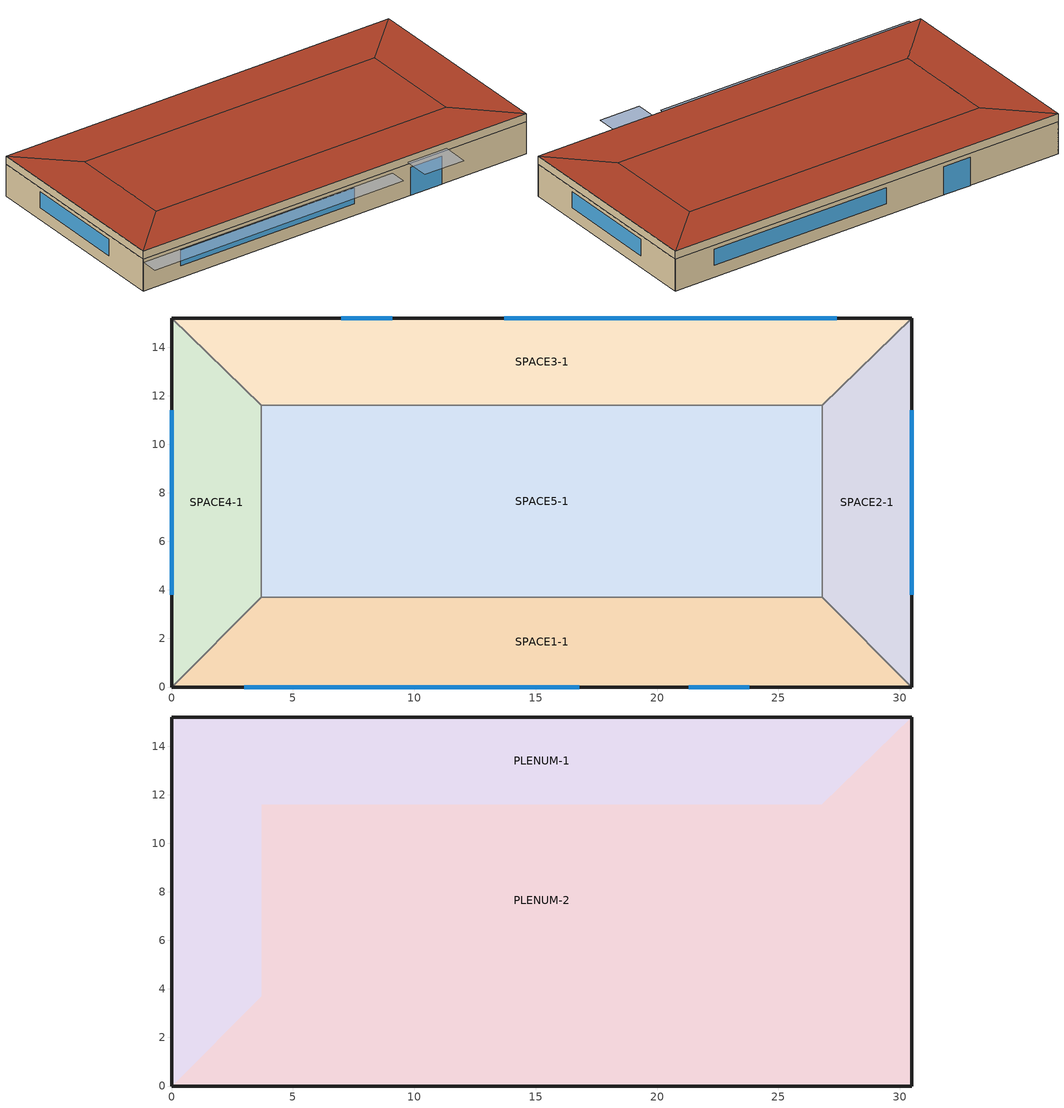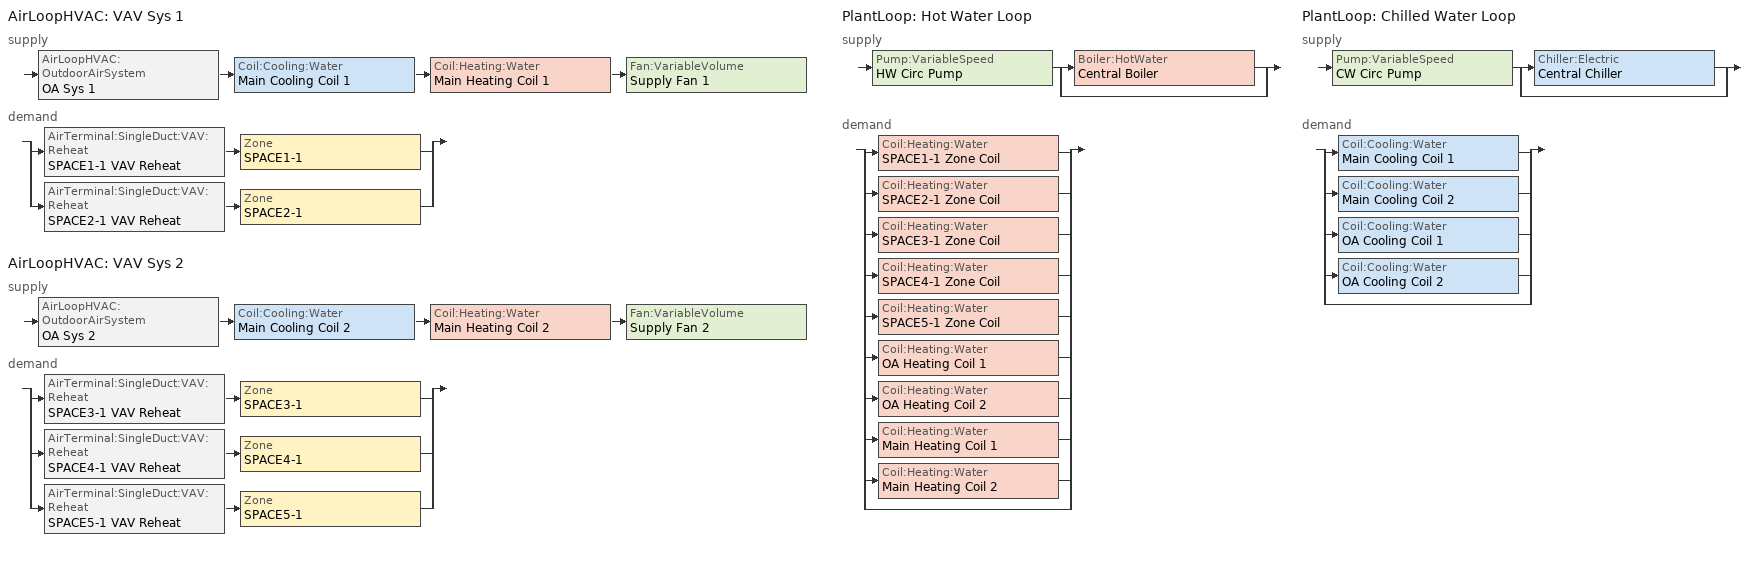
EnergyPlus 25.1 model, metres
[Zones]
SPACE1-1
 floor ground (FLOOR-SLAB-1): 26.8,3.7 30.5,0 0,0 3.7,3.7 z0
 wall outside (WALL-1): 0,0 30.5,0 z0:2.4
 wall to SPACE2-1 (INT-WALL-1): 30.5,0 26.8,3.7 z0:2.4
 wall to SPACE4-1 (INT-WALL-1): 3.7,3.7 0,0 z0:2.4
 wall to SPACE5-1 (INT-WALL-1): 26.8,3.7 3.7,3.7 z0:2.4
 window (Dbl Clr 3mm/13mm Air): 3,0 16.8,0 z0.9:2.1
 window (Sgl Grey 3mm): 21.3,0 23.8,0 z0:2.1
SPACE2-1
 floor ground (FLOOR-SLAB-1): 26.8,11.6 30.5,15.2 30.5,0 26.8,3.7 z0
 wall outside (WALL-1): 30.5,0 30.5,15.2 z0:2.4
 wall to SPACE3-1 (INT-WALL-1): 30.5,15.2 26.8,11.6 z0:2.4
 wall to SPACE5-1 (INT-WALL-1): 26.8,11.6 26.8,3.7 z0:2.4
 window (Dbl Clr 3mm/13mm Air): 30.5,3.8 30.5,11.4 z0.9:2.1
SPACE3-1
 floor ground (FLOOR-SLAB-1): 26.8,11.6 3.7,11.6 0,15.2 30.5,15.2 z0
 wall outside (WALL-1): 30.5,15.2 0,15.2 z0:2.4
 wall to SPACE4-1 (INT-WALL-1): 0,15.2 3.7,11.6 z0:2.4
 wall to SPACE5-1 (INT-WALL-1): 3.7,11.6 26.8,11.6 z0:2.4
 window (Dbl Clr 3mm/13mm Air): 27.4,15.2 13.7,15.2 z0.9:2.1
 window (Sgl Grey 3mm): 9.1,15.2 7,15.2 z0:2.1
SPACE4-1
 floor ground (FLOOR-SLAB-1): 3.7,3.7 0,0 0,15.2 3.7,11.6 z0
 wall outside (WALL-1): 0,15.2 0,0 z0:2.4
 wall to SPACE5-1 (INT-WALL-1): 3.7,3.7 3.7,11.6 z0:2.4
 window (Dbl Clr 3mm/13mm Air): 0,11.4 0,3.8 z0.9:2.1
SPACE5-1
 floor ground (FLOOR-SLAB-1): 26.8,11.6 26.8,3.7 3.7,3.7 3.7,11.6 z0
PLENUM-2
 floor to SPACE1-1 (CLNG-1): 26.8,3.7 30.5,0 0,0 3.7,3.7 z2.4
 floor to SPACE2-1 (CLNG-1): 26.8,11.6 30.5,15.2 30.5,0 26.8,3.7 z2.4
 floor to SPACE5-1 (CLNG-1): 26.8,11.6 26.8,3.7 3.7,3.7 3.7,11.6 z2.4
 wall outside (WALL-1): 0,0 30.5,0 30.5,15.2 z2.4:3
 roof outside (ROOF-1): 26.8,3.7 3.7,3.7 0,0 30.5,0 z3; 26.8,11.6 26.8,3.7 30.5,0 30.5,15.2 z3; 26.8,11.6 3.7,11.6 3.7,3.7 26.8,3.7 z3
PLENUM-1
 floor to SPACE3-1 (CLNG-1): 26.8,11.6 3.7,11.6 0,15.2 30.5,15.2 z2.4
 floor to SPACE4-1 (CLNG-1): 3.7,3.7 0,0 0,15.2 3.7,11.6 z2.4
 wall outside (WALL-1): 30.5,15.2 0,15.2 0,0 z2.4:3
 roof outside (ROOF-1): 26.8,11.6 30.5,15.2 0,15.2 3.7,11.6 z3; 3.7,3.7 3.7,11.6 0,15.2 0,0 z3
shading: 0,-1.3 0,0 19.8,0 19.8,-1.3 z2.2; 21,-2 21,0 24.1,0 24.1,-2 z2.6
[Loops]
AirLoopHVAC 'VAV Sys 1'
 supply: AirLoopHVAC:OutdoorAirSystem 'OA Sys 1' > Coil:Cooling:Water 'Main Cooling Coil 1' > Coil:Heating:Water 'Main Heating Coil 1' > Fan:VariableVolume 'Supply Fan 1'
 demand: split
  | AirTerminal:SingleDuct:VAV:Reheat 'SPACE1-1 VAV Reheat' > Zone 'SPACE1-1'
  | AirTerminal:SingleDuct:VAV:Reheat 'SPACE2-1 VAV Reheat' > Zone 'SPACE2-1'
AirLoopHVAC 'VAV Sys 2'
 supply: AirLoopHVAC:OutdoorAirSystem 'OA Sys 2' > Coil:Cooling:Water 'Main Cooling Coil 2' > Coil:Heating:Water 'Main Heating Coil 2' > Fan:VariableVolume 'Supply Fan 2'
 demand: split
  | AirTerminal:SingleDuct:VAV:Reheat 'SPACE3-1 VAV Reheat' > Zone 'SPACE3-1'
  | AirTerminal:SingleDuct:VAV:Reheat 'SPACE4-1 VAV Reheat' > Zone 'SPACE4-1'
  | AirTerminal:SingleDuct:VAV:Reheat 'SPACE5-1 VAV Reheat' > Zone 'SPACE5-1'
PlantLoop 'Hot Water Loop'
 supply: Pump:VariableSpeed 'HW Circ Pump' > split
  | Boiler:HotWater 'Central Boiler'
  | bypass
 demand: split
  | Coil:Heating:Water 'SPACE1-1 Zone Coil'
  | Coil:Heating:Water 'SPACE2-1 Zone Coil'
  | Coil:Heating:Water 'SPACE3-1 Zone Coil'
  | Coil:Heating:Water 'SPACE4-1 Zone Coil'
  | Coil:Heating:Water 'SPACE5-1 Zone Coil'
  | Coil:Heating:Water 'OA Heating Coil 1'
  | Coil:Heating:Water 'OA Heating Coil 2'
  | Coil:Heating:Water 'Main Heating Coil 1'
  | Coil:Heating:Water 'Main Heating Coil 2'
  | bypass
PlantLoop 'Chilled Water Loop'
 supply: Pump:VariableSpeed 'CW Circ Pump' > split
  | Chiller:Electric 'Central Chiller'
  | bypass
 demand: split
  | Coil:Cooling:Water 'Main Cooling Coil 1'
  | Coil:Cooling:Water 'Main Cooling Coil 2'
  | Coil:Cooling:Water 'OA Cooling Coil 1'
  | Coil:Cooling:Water 'OA Cooling Coil 2'
  | bypass
[Building]
Building: North Axis {deg}=30; Terrain=City; Loads Convergence Tolerance Value {W}=0.04; Temperature Convergence Tolerance Value {deltaC}=0.4; Solar Distribution=FullExterior; Maximum Number of Warmup Days=25; Minimum Number of Warmup Days=6
[Site:Location]
CHICAGO_IL_USA TMY2-94846: Latitude {deg}=41.78; Longitude {deg}=-87.75; Time Zone {hr}=-6; Elevation {m}=190
[SizingPeriod:DesignDay] Day of Month=21; Humidity Condition Type=Wetbulb; Barometric Pressure {Pa}=99063; Rain Indicator=No; Snow Indicator=No; Daylight Saving Time Indicator=No; Solar Model Indicator=ASHRAEClearSky
Name | Month | Day Type | Maximum Dry-Bulb Temperature {C} | Daily Dry-Bulb Temperature Range {deltaC} | Wetbulb or DewPoint at Maximum Dry-Bulb {C} | Wind Speed {m/s} | Wind Direction {deg} | Sky Clearness
CHICAGO_IL_USA Annual Heating 99% Design Conditions DB | 1 | WinterDesignDay | -17.3 | 0 | -17.3 | 4.9 | 270 | 0
CHICAGO_IL_USA Annual Cooling 1% Design Conditions DB/MCWB | 7 | SummerDesignDay | 31.5 | 10.7 | 23 | 5.3 | 230 | 1
[Site:GroundTemperature:BuildingSurface]
20.03, 20.03, 20.13, 20.3, 20.43, 20.52, 20.62, 20.77, 20.78, 20.55, 20.44, 20.2
[Material] Thermal Absorptance=0.9
Name | Roughness | Thickness {m} | Conductivity {W/m-K} | Density {kg/m3} | Specific Heat {J/kg-K} | Solar Absorptance | Visible Absorptance
RG01 | Rough | 0.0127 | 1.442 | 881 | 1674 | 0.65 | 0.65
BR01 | VeryRough | 0.0095 | 0.162 | 1121 | 1464 | 0.7 | 0.7
IN46 | VeryRough | 0.0762 | 0.023 | 24 | 1590 | 0.5 | 0.5
WD01 | MediumSmooth | 0.0191 | 0.115 | 513 | 1381 | 0.78 | 0.78
PW03 | MediumSmooth | 0.0127 | 0.115 | 545 | 1213 | 0.78 | 0.78
IN02 | Rough | 0.0901 | 0.043 | 10 | 837 | 0.75 | 0.75
GP01 | MediumSmooth | 0.0127 | 0.16 | 801 | 837 | 0.75 | 0.75
GP02 | MediumSmooth | 0.0159 | 0.16 | 801 | 837 | 0.75 | 0.75
CC03 | MediumRough | 0.1016 | 1.31 | 2243 | 837 | 0.65 | 0.65
[Material:NoMass]
MAT-CLNG-1: Roughness=Rough; Thermal Resistance {m2-K/W}=0.652259; Thermal Absorptance=0.65; Solar Absorptance=0.65; Visible Absorptance=0.65
[Material:AirGap]
AL21: Thermal Resistance {m2-K/W}=0.157
[WindowMaterial:Gas]
AIR 13MM: Gas Type=Air; Thickness {m}=0.0127
[WindowMaterial:Glazing] Optical Data Type=SpectralAverage; Thickness {m}=0.003; Infrared Transmittance at Normal Incidence=0; Front Side Infrared Hemispherical Emissivity=0.84; Back Side Infrared Hemispherical Emissivity=0.84; Conductivity {W/m-K}=0.9
Name | Solar Transmittance at Normal Incidence | Front Side Solar Reflectance at Normal Incidence | Back Side Solar Reflectance at Normal Incidence | Visible Transmittance at Normal Incidence | Front Side Visible Reflectance at Normal Incidence | Back Side Visible Reflectance at Normal Incidence
CLEAR 3MM | 0.837 | 0.075 | 0.075 | 0.898 | 0.081 | 0.081
GREY 3MM | 0.626 | 0.061 | 0.061 | 0.611 | 0.061 | 0.061
[Construction]
ROOF-1: RG01, BR01, IN46, WD01
WALL-1: WD01, PW03, IN02, GP01
CLNG-1: MAT-CLNG-1
FLOOR-SLAB-1: CC03
INT-WALL-1: GP02, AL21, GP02
Dbl Clr 3mm/13mm Air: CLEAR 3MM, AIR 13MM, CLEAR 3MM
Sgl Grey 3mm: GREY 3MM
[Zone] Type=1; Multiplier=1
Name | Ceiling Height {m} | Volume {m3}
PLENUM-1; PLENUM-2 | 0.6096 | autocalculate
SPACE1-1; SPACE3-1 | 2.4384 | 239.247
SPACE2-1; SPACE4-1 | 2.4384 | 103.311
SPACE5-1 | 2.4384 | 447.683
[ZoneInfiltration:DesignFlowRate] Schedule=INFIL-SCH; Design Flow Rate Calculation Method=flow/zone; Constant Term Coefficient=0; Temperature Term Coefficient=0; Velocity Term Coefficient=0.2237; Velocity Squared Term Coefficient=0
Name | Zone or ZoneList or Space or SpaceList | Design Flow Rate {m3/s}
SPACE1-1 Infil 1 | SPACE1-1 | 0.032
SPACE2-1 Infil 1 | SPACE2-1 | 0.014
SPACE3-1 Infil 1 | SPACE3-1 | 0.032
SPACE4-1 Infil 1 | SPACE4-1 | 0.014
SPACE5-1 Infil 1 | SPACE5-1 | 0.062
[People] Number of People Schedule=OCCUPY-1; Number of People Calculation Method=people; Fraction Radiant=0.3; Activity Level Schedule=ActSchd
Name | Zone or ZoneList or Space or SpaceList | Number of People
SPACE1-1 People 1 | SPACE1-1 | 11
SPACE2-1 People 1 | SPACE2-1 | 5
SPACE3-1 People 1 | SPACE3-1 | 11
SPACE4-1 People 1 | SPACE4-1 | 5
SPACE5-1 People 1 | SPACE5-1 | 20
[Lights] Schedule=LIGHTS-1; Design Level Calculation Method=LightingLevel; Return Air Fraction=0.2; Fraction Radiant=0.59; Fraction Visible=0.2; Fraction Replaceable=0
Name | Zone or ZoneList or Space or SpaceList | Lighting Level {W}
SPACE1-1 Lights 1 | SPACE1-1 | 1584
SPACE2-1 Lights 1 | SPACE2-1 | 684
SPACE3-1 Lights 1 | SPACE3-1 | 1584
SPACE4-1 Lights 1 | SPACE4-1 | 684
SPACE5-1 Lights 1 | SPACE5-1 | 2964
[ElectricEquipment] Schedule=EQUIP-1; Design Level Calculation Method=EquipmentLevel; Fraction Latent=0; Fraction Radiant=0.3; Fraction Lost=0
Name | Zone or ZoneList or Space or SpaceList | Design Level {W}
SPACE1-1 ElecEq 1 | SPACE1-1 | 1056
SPACE2-1 ElecEq 1 | SPACE2-1 | 456
SPACE3-1 ElecEq 1 | SPACE3-1 | 1056
SPACE4-1 ElecEq 1 | SPACE4-1 | 456
SPACE5-1 ElecEq 1 | SPACE5-1 | 1976
[Sizing:Zone] Zone Cooling Design Supply Air Temperature Input Method=SupplyAirTemperature; Zone Cooling Design Supply Air Temperature {C}=14; Zone Heating Design Supply Air Temperature Input Method=SupplyAirTemperature; Zone Heating Design Supply Air Temperature {C}=50; Zone Cooling Design Supply Air Humidity Ratio {kgWater/kgDryAir}=0.009; Zone Heating Design Supply Air Humidity Ratio {kgWater/kgDryAir}=0.004; Zone Heating Sizing Factor=0; Zone Cooling Sizing Factor=0; Cooling Design Air Flow Method=DesignDayWithLimit; Heating Design Air Flow Method=DesignDay; Account for Dedicated Outdoor Air System=No; Dedicated Outdoor Air System Control Strategy=NeutralSupplyAir; Dedicated Outdoor Air Low Setpoint Temperature for Design {C}=autosize; Dedicated Outdoor Air High Setpoint Temperature for Design {C}=autosize
Name | Design Specification Outdoor Air Object | Design Specification Zone Air Distribution Object
SPACE1-1 | SZ DSOA SPACE1-1 | SZ DZAD SPACE1-1
SPACE2-1 | SZ DSOA SPACE2-1 | SZ DZAD SPACE2-1
SPACE3-1 | SZ DSOA SPACE3-1 | SZ DZAD SPACE3-1
SPACE4-1 | SZ DSOA SPACE4-1 | SZ DZAD SPACE4-1
SPACE5-1 | SZ DSOA SPACE5-1 | SZ DZAD SPACE5-1
[DesignSpecification:ZoneAirDistribution]
Name | Zone Air Distribution Effectiveness in Cooling Mode | Zone Air Distribution Effectiveness in Heating Mode
SZ DZAD SPACE1-1; SZ DZAD SPACE2-1 | 0.9 | 0.9
SZ DZAD SPACE3-1; SZ DZAD SPACE4-1; SZ DZAD SPACE5-1 | 1 | 1
[DesignSpecification:OutdoorAir] Outdoor Air Method=sum; Outdoor Air Flow per Person {m3/s-person}=0.00236; Outdoor Air Flow per Zone Floor Area {m3/s-m2}=0.000305; Outdoor Air Flow per Zone {m3/s}=0
SZ DSOA SPACE1-1; SZ DSOA SPACE2-1; SZ DSOA SPACE3-1; SZ DSOA SPACE4-1; SZ DSOA SPACE5-1
[Sizing:System] Type of Load to Size On=sensible; Design Outdoor Air Flow Rate {m3/s}=autosize; Central Heating Maximum System Air Flow Ratio=0.3; Preheat Design Temperature {C}=4.5; Preheat Design Humidity Ratio {kgWater/kgDryAir}=0.008; Precool Design Temperature {C}=11; Precool Design Humidity Ratio {kgWater/kgDryAir}=0.008; Central Cooling Design Supply Air Temperature {C}=12.8; Central Heating Design Supply Air Temperature {C}=16.7; Type of Zone Sum to Use=noncoincident; 100% Outdoor Air in Cooling=no; 100% Outdoor Air in Heating=no; Central Cooling Design Supply Air Humidity Ratio {kgWater/kgDryAir}=0.008; Central Heating Design Supply Air Humidity Ratio {kgWater/kgDryAir}=0.008; Cooling Supply Air Flow Rate Method=DesignDay; Cooling Supply Air Flow Rate {m3/s}=0; Heating Supply Air Flow Rate Method=DesignDay; Heating Supply Air Flow Rate {m3/s}=0; System Outdoor Air Method=Standard62.1SimplifiedProcedure; Zone Maximum Outdoor Air Fraction=1; Cooling Design Capacity Method=CoolingDesignCapacity; Cooling Design Capacity {W}=autosize; Heating Design Capacity Method=HeatingDesignCapacity; Heating Design Capacity {W}=autosize; Central Cooling Capacity Control Method=VAV
Name | Occupant Diversity
VAV Sys 1 | 0.5
VAV Sys 2 | autosize
[Sizing:Plant]
Name | Loop Type | Design Loop Exit Temperature {C} | Loop Design Temperature Difference {deltaC}
Hot Water Loop | heating | 82 | 11
Chilled Water Loop | cooling | 7 | 4
[ZoneControl:Thermostat] Control Type Schedule=Zone Control Type Sched; Control 1=CoolingSetPoint; Control 2=HeatingSetpoint; Control 3=DualSetPoint
Name | Zone or ZoneList
SPACE1-1 Control | SPACE1-1
SPACE2-1 Control | SPACE2-1
SPACE3-1 Control | SPACE3-1
SPACE4-1 Control | SPACE4-1
SPACE5-1 Control | SPACE5-1
[ThermostatSetpoint:SingleHeating]
HeatingSetpoint: Setpoint Temperature Schedule=Htg-SetP-Sch
[ThermostatSetpoint:SingleCooling]
CoolingSetpoint: Setpoint Temperature Schedule=Clg-SetP-Sch
[ThermostatSetpoint:DualSetpoint]
DualSetPoint: Heating Setpoint Temperature Schedule=Htg-SetP-Sch; Cooling Setpoint Temperature Schedule=Clg-SetP-Sch
[Zone equipment]
SPACE1-1: SPACE1-1 VAV Reheat
SPACE2-1: SPACE2-1 VAV Reheat
SPACE3-1: SPACE3-1 VAV Reheat
SPACE4-1: SPACE4-1 VAV Reheat
SPACE5-1: SPACE5-1 VAV Reheat
[AirTerminal:SingleDuct:VAV:Reheat] Availability Schedule=ReheatCoilAvailSched; Maximum Air Flow Rate {m3/s}=autosize; Maximum Hot Water or Steam Flow Rate {m3/s}=autosize; Minimum Hot Water or Steam Flow Rate {m3/s}=0; Convergence Tolerance=0.001; Damper Heating Action=NORMAL; Maximum Flow per Zone Floor Area During Reheat {m3/s-m2}=AUTOCALCULATE; Maximum Flow Fraction During Reheat=AUTOCALCULATE
Name | Zone Minimum Air Flow Input Method | Constant Minimum Air Flow Fraction | Reheat Coil | Fixed Minimum Air Flow Rate {m3/s}
SPACE1-1 VAV Reheat | Constant | autosize | SPACE1-1 Zone Coil
SPACE2-1 VAV Reheat | Constant | autosize | SPACE2-1 Zone Coil
SPACE3-1 VAV Reheat | FixedFlowRate |  | SPACE3-1 Zone Coil | autosize
SPACE4-1 VAV Reheat | FixedFlowRate |  | SPACE4-1 Zone Coil | autosize
SPACE5-1 VAV Reheat | Constant | autosize | SPACE5-1 Zone Coil
[Coil:Heating:Water] U-Factor Times Area Value {W/K}=autosize; Maximum Water Flow Rate {m3/s}=autosize; Performance Input Method=UFactorTimesAreaAndDesignWaterFlowRate; Rated Capacity {W}=autosize; Rated Inlet Water Temperature {C}=82.2; Rated Inlet Air Temperature {C}=16.6; Rated Outlet Water Temperature {C}=71.1; Rated Outlet Air Temperature {C}=32.2
Name | Availability Schedule
SPACE1-1 Zone Coil; SPACE2-1 Zone Coil; SPACE3-1 Zone Coil; SPACE4-1 Zone Coil; SPACE5-1 Zone Coil; Main Heating Coil 1; Main Heating Coil 2 | ReheatCoilAvailSched
OA Heating Coil 1; OA Heating Coil 2 | CoolingCoilAvailSched
[AirLoopHVAC:ReturnPlenum]
Name | Zone
Return-Plenum-1 | PLENUM-1
Return-Plenum-2 | PLENUM-2
[AirLoopHVAC] Design Supply Air Flow Rate {m3/s}=autosize
VAV Sys 1; VAV Sys 2
[AvailabilityManager:Scheduled] Schedule=FanAvailSched
VAV Sys 1 Avail; VAV Sys 2 Avail
[Coil:Cooling:Water] Availability Schedule=CoolingCoilAvailSched; Design Water Flow Rate {m3/s}=autosize; Design Air Flow Rate {m3/s}=autosize; Design Inlet Water Temperature {C}=autosize; Design Inlet Air Temperature {C}=autosize; Design Outlet Air Temperature {C}=autosize; Design Inlet Air Humidity Ratio {kgWater/kgDryAir}=autosize; Design Outlet Air Humidity Ratio {kgWater/kgDryAir}=autosize; Type of Analysis=SimpleAnalysis; Heat Exchanger Configuration=CrossFlow
OA Cooling Coil 1; OA Cooling Coil 2; Main Cooling Coil 1; Main Cooling Coil 2
[Fan:VariableVolume] Availability Schedule=FanAvailSched; Fan Total Efficiency=0.7; Pressure Rise {Pa}=600; Maximum Flow Rate {m3/s}=autosize; Fan Power Minimum Flow Rate Input Method=Fraction; Fan Power Minimum Flow Fraction=0.25; Motor Efficiency=0.9; Motor In Airstream Fraction=1; Fan Power Coefficient 1=0.350712; Fan Power Coefficient 2=0.308505; Fan Power Coefficient 3=-0.541374; Fan Power Coefficient 4=0.871988; Fan Power Coefficient 5=0
Supply Fan 1; Supply Fan 2
[Controller:WaterCoil] Control Variable=Temperature; Actuator Variable=FLOW; Controller Convergence Tolerance {deltaC}=0.002; Maximum Actuated Flow {m3/s}=autosize; Minimum Actuated Flow {m3/s}=0
Name | Action
OA HC Controller 1; OA HC Controller 2; Central Heating Coil Controller 1; Central Heating Coil Controller 2 | Normal
OA CC Controller 1; OA CC Controller 2; Central Cooling Coil Controller 1; Central Cooling Coil Controller 2 | Reverse
[Controller:OutdoorAir] Minimum Outdoor Air Flow Rate {m3/s}=autosize; Maximum Outdoor Air Flow Rate {m3/s}=autosize; Economizer Control Type=NoEconomizer; Economizer Control Action Type=ModulateFlow; Economizer Maximum Limit Dry-Bulb Temperature {C}=19; Economizer Minimum Limit Dry-Bulb Temperature {C}=4.6; Lockout Type=NoLockout; Minimum Limit Type=FixedMinimum; Minimum Outdoor Air Schedule=Min OA Sched
OA Controller 1; OA Controller 2
[SetpointManager:Scheduled] Control Variable=Temperature
Name | Schedule | Setpoint Node or NodeList
Supply Air Temp Manager 1 | Seasonal Reset Supply Air Temp Sch | VAV Sys 1 Outlet Node
Supply Air Temp Manager 2 | Seasonal Reset Supply Air Temp Sch | VAV Sys 2 Outlet Node
OA Air Temp Manager 1 | OA Cooling Supply Air Temp Sch | OA Mixing Box 1 Inlet Node
OA Air Temp Manager 2 | OA Heating Supply Air Temp Sch | OA Heating Coil 1 Air Outlet Node
OA Air Temp Manager 3 | OA Cooling Supply Air Temp Sch | OA Mixing Box 2 Inlet Node
OA Air Temp Manager 4 | OA Heating Supply Air Temp Sch | OA Heating Coil 2 Air Outlet Node
Hot Water Loop Setpoint Manager | HW Loop Temp Schedule | HW Supply Outlet Node
Central Boiler Setpoint Manager | HW Loop Temp Schedule | Central Boiler Outlet Node
Chilled Water Loop Setpoint Manager | CW Loop Temp Schedule | CW Supply Outlet Node
Central Chiller Setpoint Manager | CW Loop Temp Schedule | Central Chiller Outlet Node
[SetpointManager:MixedAir] Control Variable=Temperature
Name | Setpoint Node or NodeList
Mixed Air Temp Manager 1 | Main Branch SetPoint Node List 1
Mixed Air Temp Manager 2 | Main Branch SetPoint Node List 2
[PlantLoop] Fluid Type=Water; Maximum Loop Flow Rate {m3/s}=autosize; Minimum Loop Flow Rate {m3/s}=0; Load Distribution Scheme=SequentialLoad
Name | Plant Equipment Operation Scheme | Maximum Loop Temperature {C} | Minimum Loop Temperature {C}
Hot Water Loop | Hot Loop Operation | 100 | 10
Chilled Water Loop | CW Loop Operation | 98 | 1
[PlantEquipmentOperationSchemes] Control Scheme 1 Schedule=PlantOnSched
Name | Control Scheme 1
Hot Loop Operation | Central Boiler Only
CW Loop Operation | Central Chiller Only
[PlantEquipmentOperation:HeatingLoad]
Central Boiler Only: Load Range 1 Lower Limit {W}=0; Load Range 1 Upper Limit {W}=1000000; Range 1 Equipment List=heating plant
[PlantEquipmentList]
heating plant: Central Boiler
Cooling Plant: Central Chiller
[Boiler:HotWater]
Central Boiler: Fuel Type=NaturalGas; Nominal Capacity {W}=autosize; Nominal Thermal Efficiency=0.8; Efficiency Curve Temperature Evaluation Variable=LeavingBoiler; Normalized Boiler Efficiency Curve=BoilerEfficiency; Design Water Flow Rate {m3/s}=autosize; Minimum Part Load Ratio=0; Maximum Part Load Ratio=1.2; Optimum Part Load Ratio=1; Water Outlet Upper Temperature Limit {C}=100; Boiler Flow Mode=LeavingSetpointModulated
[Pump:VariableSpeed] Design Maximum Flow Rate {m3/s}=autosize; Design Pump Head {Pa}=179352; Design Power Consumption {W}=autosize; Motor Efficiency=0.9; Fraction of Motor Inefficiencies to Fluid Stream=0; Coefficient 1 of the Part Load Performance Curve=0; Coefficient 2 of the Part Load Performance Curve=1; Coefficient 3 of the Part Load Performance Curve=0; Coefficient 4 of the Part Load Performance Curve=0; Design Minimum Flow Rate {m3/s}=0; Pump Control Type=INTERMITTENT
Name | Pump Flow Rate Schedule
HW Circ Pump
CW Circ Pump | CoolingPumpAvailSched
[AvailabilityManager:LowTemperatureTurnOff] Temperature {C}=2; Applicability Schedule=CoolingPumpAvailSched
CW Low Temp Limit 1; CW Low Temp Limit 2
[PlantEquipmentOperation:CoolingLoad]
Central Chiller Only: Load Range 1 Lower Limit {W}=0; Load Range 1 Upper Limit {W}=900000; Range 1 Equipment List=Cooling Plant
[Chiller:Electric]
Central Chiller: Condenser Type=AirCooled; Nominal Capacity {W}=autosize; Nominal COP {W/W}=3.2; Minimum Part Load Ratio=0; Maximum Part Load Ratio=1; Optimum Part Load Ratio=0.65; Design Condenser Inlet Temperature {C}=35; Temperature Rise Coefficient=2.778; Design Chilled Water Outlet Temperature {C}=6.67; Design Chilled Water Flow Rate {m3/s}=autosize; Design Condenser Fluid Flow Rate {m3/s}=autosize; Coefficient 1 of Capacity Ratio Curve=0.9949; Coefficient 2 of Capacity Ratio Curve=-0.045954; Coefficient 3 of Capacity Ratio Curve=-0.0013543; Coefficient 1 of Power Ratio Curve=2.333; Coefficient 2 of Power Ratio Curve=-1.975; Coefficient 3 of Power Ratio Curve=0.6121; Coefficient 1 of Full Load Ratio Curve=0.03303; Coefficient 2 of Full Load Ratio Curve=0.6852; Coefficient 3 of Full Load Ratio Curve=0.2818; Chilled Water Outlet Temperature Lower Limit {C}=5; Chiller Flow Mode=LeavingSetpointModulated
[Schedule:Compact]
OCCUPY-1: Through: 12/31, For: WeekDays SummerDesignDay CustomDay1 CustomDay2, Until: 8:00, 0, Until: 11:00, 1, Until: 12:00, 0.8, Until: 13:00, 0.4, Until: 14:00, 0.8, Until: 18:00, 1, Until: 19:00, 0.5, Until: 24:00, 0, For: Weekends WinterDesignDay Holiday, Until: 24:00, 0
LIGHTS-1: Through: 12/31, For: WeekDays SummerDesignDay CustomDay1 CustomDay2, Until: 8:00, 0.05, Until: 9:00, 0.9, Until: 10:00, 0.95, Until: 11:00, 1, Until: 12:00, 0.95, Until: 13:00, 0.8, Until: 14:00, 0.9, Until: 18:00, 1, Until: 19:00, 0.6, Until: 21:00, 0.2, Until: 24:00, 0.05, For: Weekends WinterDesignDay Holiday, Until: 24:00, 0.05
EQUIP-1: Through: 12/31, For: WeekDays SummerDesignDay CustomDay1 CustomDay2, Until: 8:00, 0.02, Until: 9:00, 0.4, Until: 14:00, 0.9, Until: 15:00, 0.8, Until: 16:00, 0.7, Until: 18:00, 0.5, Until: 20:00, 0.3, Until: 24:00, 0.02, For: Weekends WinterDesignDay Holiday, Until: 24:00, 0.2
INFIL-SCH: Through: 3/31, For: AllDays, Until: 24:00, 1, Through: 10/31, For: AllDays, Until: 24:00, 0, Through: 12/31, For: AllDays, Until: 24:00, 1
ActSchd: Through: 12/31, For: AllDays, Until: 24:00, 117.24
Htg-SetP-Sch: Through: 12/31, For: SummerDesignDay, Until: 24:00, 16.7, For: WinterDesignDay, Until: 24:00, 22.2, For: WeekDays, Until: 6:00, 16.7, Until: 20:00, 22.2, Until: 24:00, 16.7, For: WeekEnds Holiday, Until: 24:00, 16.7, For: AllOtherDays, Until: 24:00, 16.7
Clg-SetP-Sch: Through: 12/31, For: SummerDesignDay, Until: 24:00, 23.9, For: WinterDesignDay, Until: 24:00, 29.4, For: WeekDays, Until: 6:00, 29.4, Until: 20:00, 23.9, Until: 24:00, 29.4, For: WeekEnds Holiday, Until: 24:00, 29.4, For: AllOtherDays, Until: 24:00, 29.4
Zone Control Type Sched: Through: 12/31, For: SummerDesignDay, Until: 24:00, 2, For: WinterDesignDay, Until: 24:00, 1, For: AllOtherDays, Until: 24:00, 4
Min OA Sched: Through: 12/31, For: Weekdays, Until: 6:00, 0.02, Until: 20:00, 1, Until: 24:00, 0.02, For: AllOtherDays, Until: 24:00, 0.02
FanAvailSched; ReheatCoilAvailSched: Through: 3/31, For: AllDays, Until: 24:00, 1, Through: 9/30, For: WeekDays, Until: 6:00, 0, Until: 20:00, 1, Until: 24:00, 0, For: SummerDesignDay WinterDesignDay, Until: 24:00, 1, For: AllOtherDays, Until: 24:00, 0, Through: 12/31, For: AllDays, Until: 24:00, 1
CoolingCoilAvailSched: Through: 12/31, For: WeekDays, Until: 6:00, 0, Until: 20:00, 1, Until: 24:00, 0, For: SummerDesignDay WinterDesignDay, Until: 24:00, 1, For: AllOtherDays, Until: 24:00, 0
CoolingPumpAvailSched; PlantOnSched: Through: 12/31, For: AllDays, Until: 24:00, 1
CW Loop Temp Schedule: Through: 12/31, For: AllDays, Until: 24:00, 7.22
HW Loop Temp Schedule: Through: 12/31, For: AllDays, Until: 24:00, 82
Seasonal Reset Supply Air Temp Sch: Through: 3/31, For: AllDays, Until: 24:00, 16, Through: 9/30, For: AllDays, Until: 24:00, 13, Through: 12/31, For: AllDays, Until: 24:00, 16
OA Cooling Supply Air Temp Sch: Through: 12/31, For: AllDays, Until: 24:00, 11.5
OA Heating Supply Air Temp Sch: Through: 12/31, For: AllDays, Until: 24:00, 4.5
[Curve:Quadratic]
BoilerEfficiency: Coefficient1 Constant=1; Coefficient2 x=0; Coefficient3 x**2=0; Minimum Value of x=0; Maximum Value of x=1
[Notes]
Standard621SimplifiedProcedure_VAVterminal.idf
Basic file description:  1 story building divided into 4 exterior and one interior conditioned zones and return plenum.
this example file is to demonstrate (1) how the Occupant Diversity field can be autosized or user-specified, and
(2) how the Standard 62.1 Simplified Procedure can be applied to VAV air terminal objects.
Highlights:              Electric chiller with air cooled condenser; autosized preheating and precooling water coils in the
outside air stream controlled to preheat and precool setpoints.
[May Write Something here]
Simulation Location/Run: CHICAGO_IL_USA TMY2-94846, 2 design days, 2 run periods,
Run Control executes the run periods using the weather file
Location:                Chicago, IL
Design Days:             CHICAGO_IL_USA Annual Heating 99% Design Conditions DB, MaxDB= -17.3°C
CHICAGO_IL_USA Annual Cooling 1% Design Conditions, MaxDB=  31.5°C MCWB=  23.0°C
Run Period (Weather File): 1/1 through 12/31, CHICAGO_IL_USA TMY2-94846
Run Control:             Zone and System sizing with weather file run control (no design days run)
Building: Single floor rectangular building 100 ft x 50 ft. 5 zones - 4 exterior, 1 interior, zone height 8 feet.
Exterior zone depth is 12 feet. There is a 2 foot high return plenum: the overall building height is
10 feet. There are windows on all 4 facades; the south and north facades have glass doors.
The south facing glass is shaded by overhangs. The walls are woodshingle over plywood, R11 insulation,
and gypboard. The roof is a gravel built up roof with R-3 mineral board insulation and plywood sheathing.
The windows are of various single and double pane construction with 3mm and 6mm glass and either 6mm or
13mm argon or air gap.  The window to wall ratio is approximately 0.29.
The south wall and door have overhangs.
The building is oriented 30 degrees east of north.
Floor Area:        463.6 m2 (5000 ft2)
Number of Stories: 1
Zone Description Details:
Internal gains description:     lighting is 1.5 watts/ft2, office equip is 1.0 watts/ft2. There is 1 occupant
per 100 ft2 of floor area. The infiltration is 0.25 air changes per hour.
Interzone Surfaces:             6 interzone surfaces (see diagram)
Internal Mass:                  None
Windows:                        4 ea.: 1) Double pane clear, 3mm glass, 13mm air gap
2) Double pane clear, 3mm glass, 13mm argon gap
3) Double pane clear, 6mm glass, 6mm air gap
4) Double pane lowE,  6mm lowE glass outside, 6mm air gap, 6mm clear glass
Doors:                          2 ea.:    Single pane grey,  3mm glass
Detached Shading:               None
Daylight:                       None
Natural Ventilation:            None
Compact Schedules:              Yes
HVAC:                           Standard VAV system with outside air, where the Minimum Air Flow Fraction or Rate
are autosized by the Standard 62.1 Simplified Procedure, central chilled water cooling coil.
Central Plant is single hot water boiler, electric compression chiller with air cooled condenser.
All equipment is autosized. HW and ChW coils are used in the outside air
stream to precondition the outside air.
Zonal Equipment:                AirTerminal:SingleDuct:VAV:Reheat
Central Air Handling Equipment: Yes
System Equipment Autosize:      Yes
Purchased Cooling:              None
Purchased Heating:              None
Coils:                          Coil:Cooling:Water, Coil:Heating:Water
Pumps:                          Pump:VariableSpeed
Boilers:                        Boiler:HotWater
Chillers:                       Chiller:Electric
Standard Reports:               None
Timestep or Hourly Variables:   Hourly
Time bins Report:               None
HTML Report:                    None
Environmental Emissions:        None
Utility Tariffs:                None
